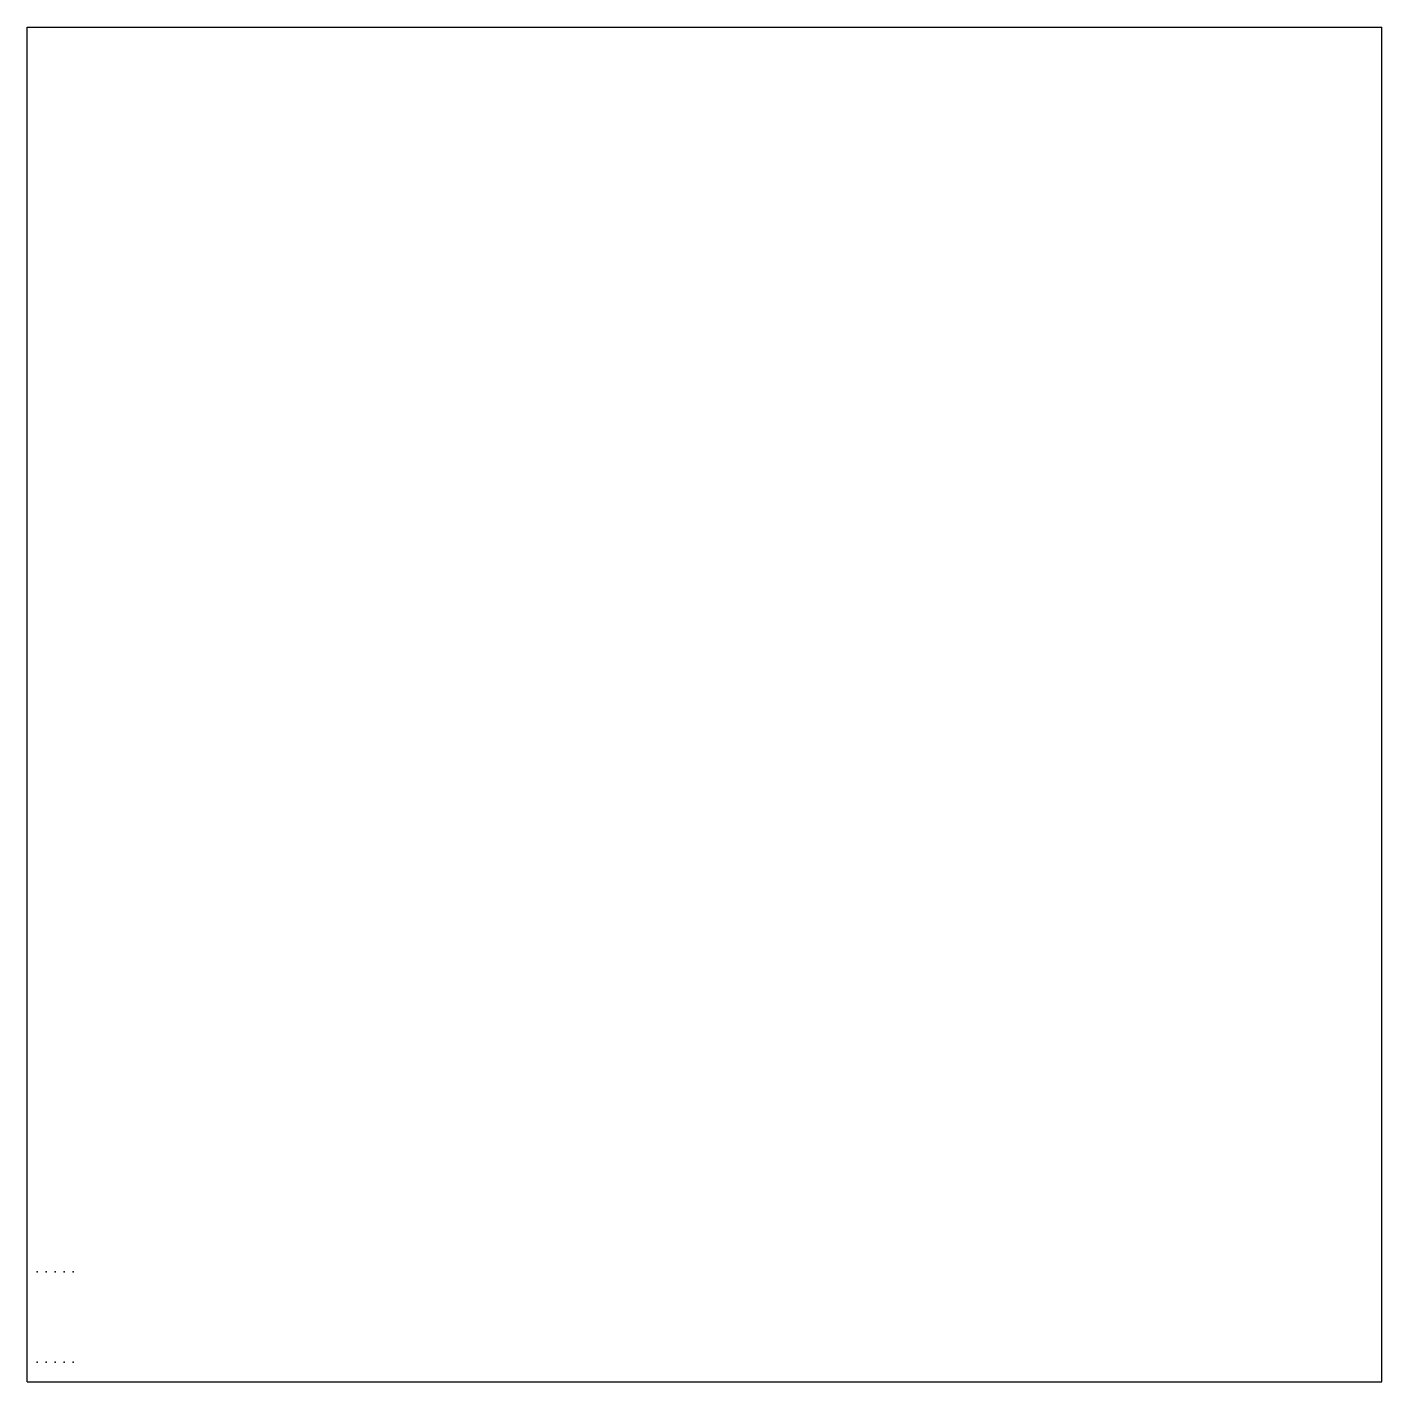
# Model space of a CAD drawing. Header units: millimetres. Extents: x 0 to 150, y 0 to 150.
import ezdxf

# ---------------------------------------------------------------- set-up
doc = ezdxf.new("R2010")
doc.units = ezdxf.units.MM
doc.header["$PDSIZE"] = -1

msp = doc.modelspace()

# ---------------------------------------------------------------- linework, layer by layer
at = {"color": 7, "linetype": 'Continuous'}
for p, q in [((0, 0), (0, 150)), ((0, 150), (150, 150)), ((150, 0), (150, 150)), ((0, 0), (150, 0))]:
    msp.add_line(p, q, dxfattribs=at)
for p in [(1.1, 12.2), (2.1, 12.2), (3.1, 12.2), (4.1, 12.2), (5.1, 12.2), (1.1, 2.2), (2.1, 2.2), (3.1, 2.2), (4.1, 2.2), (5.1, 2.2)]:
    msp.add_point(p, dxfattribs=at)

doc.saveas('drawing.dxf')
